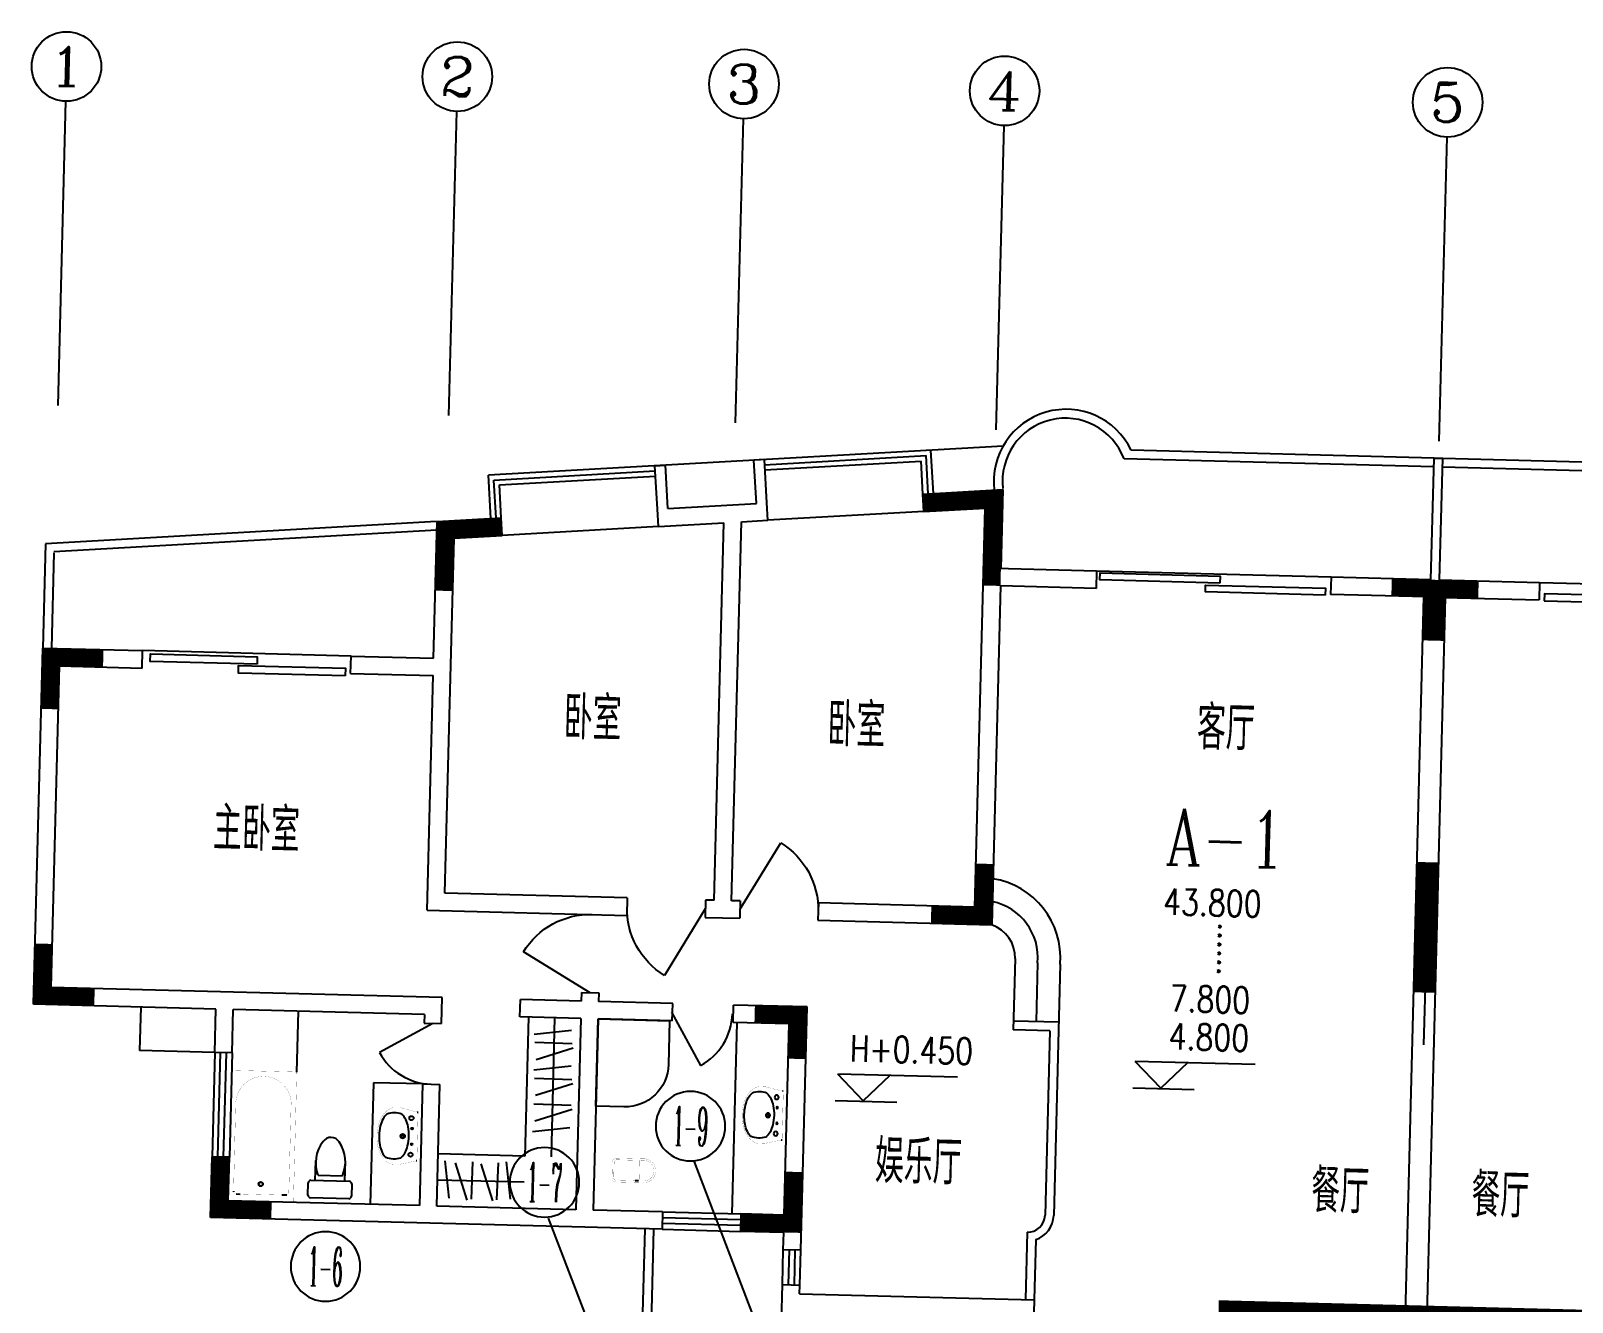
# Model space of a CAD drawing. Header units: millimetres. Extents: x -1802252 to 80507, y -1575242 to 571462.
# Drawn here: x 17852 to 35590, y 43531 to 58157 of the extents above; entities that cross this region are included whole.
import ezdxf
from ezdxf.enums import TextEntityAlignment as Align

# ---------------------------------------------------------------- set-up
doc = ezdxf.new("R2010")
doc.units = ezdxf.units.MM
for name, color, linetype in [('AXIS', 3, 'Continuous'), ('AXIS_TEXT', 7, 'Continuous'), ('COLUMN', 7, 'Continuous'), ('PUB_DIM', 3, 'Continuous'), ('PUB_TEXT', 7, 'Continuous'), ('PUB_WINDW', 7, 'Continuous'), ('TOILET', 7, 'Continuous'), ('WALL', 255, 'Continuous'), ('WINDOW', 2, 'Continuous')]:
    doc.layers.add(name, color=color, linetype=linetype)
doc.styles.add('_HZPMK', font='txt', dxfattribs={"width": 0.7, "bigfont": 'HZPMK'})
doc.styles.add('_ROMANC', font='ROMANC.shx', dxfattribs={"width": 0.75})
doc.styles.add('COMPLEX', font='COMPLEX')
doc.styles.add('DIM_FONT', font='SIMPLEX', dxfattribs={"width": 0.8})
doc.styles.add('SIMPLEX', font='SIMPLEX.SHX')
doc.styles.get("Standard").update_dxf_attribs({"font": 'arial.ttf'})

# ---------------------------------------------------------------- blocks, each defined once
blk = doc.blocks.new('_DBLK')
blk.add_line((-0.5, 0), (0, -0.866))
blk.add_arc((-0.5, 0), 1, 300, 0)
at = {"style": 'SIMPLEX', "flags": 9}
blk.add_attdef('A', text='', height=1, dxfattribs=at).set_placement((0, 1.5), align=Align.MIDDLE)
blk = doc.blocks.new('_WBLK')
for p, q in [((-0.5, 0.5), (0.5, 0.5)), ((0.5, 0.167), (-0.5, 0.167)), ((0.5, -0.167), (-0.5, -0.167)), ((-0.5, -0.5), (0.5, -0.5))]:
    blk.add_line(p, q)
at = {"style": 'SIMPLEX', "flags": 9}
blk.add_attdef('A', text='', height=1, dxfattribs=at).set_placement((0, 1.5), align=Align.MIDDLE)
blk = doc.blocks.new('M_E2')
blk.add_line((-306, -118), (-266, -118))
at = {"const_width": 1.5}
for points in [[(-366, 138, 0.97895), (-366, -138, 0.97895)], [(-366, 118, 0.97895), (-366, -118, 0.97895)], [(-306, 118, 0.414214), (-316, 108, 0.414214)], [(0, 88, 0.462192), (-59, 137, 0.462192)], [(-20, 88, 0.414214), (-50, 118, 0.414214)], [(-316, -108, 0.414214), (-306, -118, 0.414214)], [(-59, -137, 0.462192), (0, -88, 0.462192)], [(-50, -118, 0.414214), (-20, -88, 0.414214)]]:
    blk.add_lwpolyline(points, format="xyb", dxfattribs=at)
for points in [[(-366, 137), (-59, 137)], [(-316, 118), (-366, 118)], [(-340, 118), (-266, 118)], [(-316, 108), (-316, -108)], [(-50, 118), (-267, 118)], [(-20, -88), (-20, 88)], [(0, 88), (0, -88)], [(-381, -137), (-59, -137)], [(-316, -118), (-366, -118)], [(-340, -118), (-266, -118)], [(-266, -118), (-50, -118)]]:
    blk.add_lwpolyline(points, dxfattribs=at)
at = {"width": 0.8, "flags": 9}
for tag in ['XSIZE', 'YSIZE']:
    blk.add_attdef(tag, (0, 0), '', height=0.5, dxfattribs=at)
blk = doc.blocks.new('M_E11')
for p, q in [((-280, -10), (-280, 0)), ((280, 0), (280, -10)), ((-251, -189), (-251, -186)), ((-248, -183), (-250, -185))]:
    blk.add_line(p, q)
at = {"const_width": 1.5}
for points in [[(-280, 0), (280, 0)], [(-326, -200), (-280, -5)], [(326, -204), (280, -5)]]:
    blk.add_lwpolyline(points, dxfattribs=at)
for points in [[(253, -188, 0.098208), (193, -141, 0.066287), (110, -111, 0.052428), (0, -100, 0.052428), (-110, -111, 0.066287), (-193, -141, 0.093876), (-251, -186, 0.171377)], [(-250, -358, 0.091341), (-193, -401, 0.066287), (-110, -431, 0.052428), (0, -442, 0.052428), (110, -431, 0.066287), (193, -401, 0.091756), (250, -358, 0.171377)]]:
    blk.add_lwpolyline(points, format="xyb")
for points in [[(-326, -200, 0.008223), (-326, -204, 0.149285)], [(-326, -266, 0.149285), (-304, -337, 0.107079), (-231, -408, 0.075625), (-131, -450, 0.062436), (-1, -467, 0.062436), (130, -452, 0.075625), (230, -410, 0.107079), (304, -339, 0.149285), (326, -268, 0.005205), (326, -266, 0.086596)]]:
    blk.add_lwpolyline(points, format="xyb", dxfattribs=at)
at = {"const_width": 1.5, "flags": 128}
for points in [[(-326, -204), (-326, -268)], [(326, -204), (326, -268)]]:
    blk.add_lwpolyline(points, dxfattribs=at)
at = {"flags": 128}
for points in [[(-253, -188, 0.172546), (-250, -358, 0.726395)], [(253, -188, -0.172546), (250, -358, -0.726395)]]:
    blk.add_lwpolyline(points, format="xyb", dxfattribs=at)
for centre, radius in [((-210, -75), 24), ((-210, -75), 24), ((-210, -75), 24), ((-90, -65), 10), ((0, -170), 25), ((0, -170), 15), ((90, -65), 10), ((210, -75), 24)]:
    blk.add_circle(centre, radius)
blk.add_arc((-250, -186), 1, 131.3224, 180)
at = {"width": 0.8, "flags": 9}
for tag in ['XSIZE', 'YSIZE']:
    blk.add_attdef(tag, (0, 0), '', height=0.5, dxfattribs=at)
blk = doc.blocks.new('_AXISO')
blk.add_circle((0, 0), 0.5)
at = {"layer": 'AXIS_TEXT', "style": 'COMPLEX', "width": 1.041667}
blk.add_attdef('A', text='', height=0.56, dxfattribs=at).set_placement((-0.25, -0.28), (0.25, -0.28), align=Align.FIT)
blk = doc.blocks.new('M_E4')
for p, q in [((670, -80), (670, -137)), ((670, -86), (670, -97)), ((670, -663), (670, -614))]:
    blk.add_line(p, q)
at = {"const_width": 1.5}
for points in [[(-750, -750), (-750, 0)], [(-750, 0), (750, 0)], [(750, 0), (750, -750)], [(608, -56), (640, -56)], [(670, -90), (670, -656)], [(670, -663), (670, -655)], [(750, -750), (-750, -750)]]:
    blk.add_lwpolyline(points, dxfattribs=at)
for points in [[(-399, -56, 0.930688), (-388, -693, 0.930688)], [(670, -86, 0.414214), (640, -56, 0.414214)], [(670, -90, 0.041784), (670, -85, 0.412615)], [(640, -693, 0.414214), (670, -663, 0.414214)]]:
    blk.add_lwpolyline(points, format="xyb", dxfattribs=at)
at = {"const_width": 1.5, "flags": 128}
for points in [[(-399, -56), (608, -56)], [(-399, -694), (645, -692)]]:
    blk.add_lwpolyline(points, dxfattribs=at)
for radius in [25, 23]:
    blk.add_circle((550, -381), radius)
blk.add_arc((640, -663), 30, 270, 280.176)
at = {"width": 0.8, "flags": 9}
for tag in ['XSIZE', 'YSIZE']:
    blk.add_attdef(tag, (0, 0), '', height=0.5, dxfattribs=at)
blk = doc.blocks.new('M_E24TTP')
at = {"layer": 'TOILET', "color": 7}
for p, q in [((-170, 200), (-170, 430)), ((170, 200), (170, 430)), ((-220, 200), (220, 200)), ((-140, 260), (140, 260)), ((-250, 30), (-250, 170)), ((220, 0), (-220, 0)), ((250, 170), (250, 30))]:
    blk.add_line(p, q, dxfattribs=at)
for centre, radius, start, end in [((227, 413), 398, 143.3619, 202.5495), ((0, 590), 110, 33.4509, 146.5491), ((-227, 413), 398, 337.4505, 36.6381), ((-220, 170), 30, 90, 180), ((220, 170), 30, 0, 90), ((-220, 30), 30, 180, 270), ((220, 30), 30, 270, 0)]:
    blk.add_arc(centre, radius, start, end, dxfattribs=at)
at = {"style": 'DIM_FONT', "width": 0.8, "flags": 9}
for tag in ['XSIZE', 'YSIZE']:
    blk.add_attdef(tag, (0, 0), '', height=0.5, dxfattribs=at)
blk = doc.blocks.new('1T4F53深新月')
at = {"layer": 'AXIS'}
for p, q in [((1528.845, 14942.474), (3775.431, 18251.983)), ((-13096.287, 15322.385), (-10171.977, 17245.509)), ((3018.125, 13931.51), (5264.711, 17241.02)), ((-10294.02, 11061.246), (-7369.71, 12984.371)), ((-8645.628, 8554.695), (-5721.317, 10477.819)), ((-6832.396, 5797.487), (-3908.085, 7720.612)), ((-4359.807, 2037.66), (-1435.497, 3960.784))]:
    blk.add_line(p, q, dxfattribs=at)
at = {"layer": 'COLUMN'}
for points, const_width in [([(1167.89, 22788.004), (1470.095, 22328.469), (-576.922, 20982.282), (-2939.618, 24575.007), (-892.601, 25921.194), (-590.395, 25461.659)], 250), ([(-6123.58, 19907.87), (-4870.304, 20732.066)], 250), ([(-8480.728, 17759.299), (-9030.192, 18594.817)], 200), ([(-8755.46, 18177.058), (-8254.15, 18506.737)], 250), ([(1796.74, 15781.004), (1467.062, 16282.315), (965.751, 15952.636)], 200), ([(-3195.986, 15729.151), (-2694.675, 16058.83), (-2364.997, 15557.52)], 200), ([(-263.448, 14545.842), (-538.18, 14963.601), (-120.421, 15238.333)], 200), ([(-6203.84, 12780.905), (-6705.158, 13421.402), (-5869.641, 13970.866)], 200), ([(4592.215, 10438.222), (5093.525, 10767.9), (4763.847, 11269.211)], 200), ([(-3207.914, 8953.24), (-2808.912, 8443.465), (-2222.06, 8829.399)], 200), ([(3740.848, 7364.922), (4242.158, 7694.6), (3912.48, 8195.91)], 200), ([(653.962, 6053), (983.641, 5551.69), (1484.951, 5881.368)], 200)]:
    blk.add_lwpolyline(points, dxfattribs=dict(at, const_width=const_width))
at = {"layer": 'PUB_DIM'}
for p, q in [((-3077.499, 19604.736), (-2319.239, 18451.722)), ((-2052.866, 18601.159), (-2441.567, 19192.22)), ((-2648.917, 18953.032), (-2233.423, 18867.217)), ((-2233.423, 18867.217), (-2319.239, 18451.722)), ((-1004.206, 16876.127), (-245.946, 15723.114)), ((20.428, 15872.551), (-368.273, 16463.611)), ((-575.624, 16224.424), (-160.13, 16138.608)), ((-160.13, 16138.608), (-245.946, 15723.114))]:
    blk.add_line(p, q, dxfattribs=at)
at = {"layer": 'WALL'}
for p, q in [((-1847.841, 22869.347), (-8740.591, 18336.444)), ((-1710.475, 22660.468), (-8603.225, 18127.565)), ((-9498.369, 19124.732), (-9331.265, 19234.625)), ((-8726.855, 18315.556), (-9331.265, 19234.625)), ((596.708, 19061.158), (847.364, 19225.998)), ((-8866.485, 18163.887), (-9498.369, 19124.732)), ((2080.262, 16805.262), (596.708, 19061.158)), ((-8866.485, 18163.887), (-10036.209, 17394.638)), ((-8616.962, 18148.453), (-8012.551, 17229.384)), ((-8811.538, 18080.336), (-9981.263, 17311.086)), ((-8811.538, 18080.336), (-8179.655, 17119.491)), ((-9981.263, 17311.086), (-10036.209, 17394.638)), ((-8179.655, 17119.491), (-8012.551, 17229.384)), ((2080.262, 16805.262), (1996.977, 16750.491)), ((2106.87, 16583.388), (1996.977, 16750.491)), ((2464.204, 16818.382), (2106.87, 16583.388)), ((1662.77, 16530.706), (-676.678, 14992.206)), ((1662.77, 16530.706), (1772.663, 16363.602)), ((1772.663, 16363.602), (1605.56, 16253.709)), ((-5924.587, 14054.418), (-2666.07, 16197.328)), ((-1567.142, 14526.294), (-2666.07, 16197.328)), ((1438.456, 16143.816), (-399.682, 14934.995)), ((1438.456, 16143.816), (1713.188, 15726.058)), ((1605.56, 16253.709), (1880.292, 15835.951)), ((-2723.281, 15920.332), (-6559.477, 13397.521)), ((-2723.281, 15920.332), (-1734.245, 14416.401)), ((1713.188, 15726.058), (1880.292, 15835.951)), ((2207.706, 14974.092), (2374.81, 15083.985)), ((2374.81, 15083.985), (5232.023, 10739.295)), ((-6696.101, 14863.594), (-6528.998, 14973.487)), ((-6528.998, 14973.487), (-5924.587, 14054.418)), ((-676.678, 14992.206), (-212.017, 14285.641)), ((-399.682, 14934.995), (-44.914, 14395.533)), ((2207.706, 14974.092), (2647.277, 14305.678)), ((-6696.101, 14863.594), (-5981.798, 13777.422)), ((-1734.245, 14416.401), (-1567.142, 14526.294)), ((-44.914, 14395.533), (-212.017, 14285.641)), ((809.139, 13096.857), (2647.277, 14305.678)), ((919.032, 12929.754), (2757.17, 14138.575)), ((2757.17, 14138.575), (3636.313, 12801.747)), ((-6850.84, 13445.284), (-6091.691, 13944.525)), ((-6795.893, 13361.732), (-6036.745, 13860.973)), ((-1239.727, 13664.435), (-1072.624, 13774.328)), ((-1239.727, 13664.435), (-1184.781, 13580.883)), ((-852.838, 13440.121), (-1072.624, 13774.328)), ((339.711, 13810.671), (172.608, 13700.779)), ((172.608, 13700.779), (642.036, 12986.964)), ((339.711, 13810.671), (809.139, 13096.857)), ((-1184.781, 13580.883), (-4827.812, 11185.104)), ((-6282.586, 12719.27), (-6850.84, 13445.284)), ((-6125.093, 12842.541), (-6559.477, 13397.521)), ((-1074.888, 13413.78), (-4704.122, 11027.075)), ((-1074.888, 13413.78), (-1019.942, 13330.228)), ((-1019.942, 13330.228), (-852.838, 13440.121)), ((558.484, 12932.018), (642.036, 12986.964)), ((-6125.093, 12842.541), (-6282.586, 12719.27)), ((668.377, 12764.915), (558.484, 12932.018)), ((668.377, 12764.915), (751.929, 12819.861)), ((751.929, 12819.861), (1136.554, 12234.999)), ((919.032, 12929.754), (1303.657, 12344.892)), ((3636.313, 12801.747), (2466.589, 12032.497)), ((-525.424, 12578.263), (-358.321, 12688.155)), ((905.447, 10766.466), (-358.321, 12688.155)), ((2576.482, 11865.394), (3746.206, 12634.644)), ((3746.206, 12634.644), (4955.027, 10796.506)), ((-525.424, 12578.263), (628.451, 10823.676)), ((1303.657, 12344.892), (1136.554, 12234.999)), ((2576.482, 11865.394), (2466.589, 12032.497)), ((1881.727, 11647.873), (1631.071, 11483.033)), ((1991.619, 11480.769), (1881.727, 11647.873)), ((-5015.655, 11425.097), (-5173.149, 11301.826)), ((-4827.812, 11185.104), (-5015.655, 11425.097)), ((1631.071, 11483.033), (4103.66, 7723.205)), ((1908.068, 11425.823), (1991.619, 11480.769)), ((1908.068, 11425.823), (3116.889, 9587.685)), ((-5173.149, 11301.826), (-5566.883, 10993.649)), ((-5099.186, 11207.329), (-5492.921, 10899.152)), ((-4470.061, 10403.545), (-5099.186, 11207.329)), ((-4238.605, 10432.319), (-4704.122, 11027.075)), ((-5566.883, 10993.649), (-5492.921, 10899.152)), ((628.451, 10823.676), (-2786.921, 8577.614)), ((905.447, 10766.466), (-1350.45, 9282.912)), ((4955.027, 10796.506), (4537.268, 10521.774)), ((5232.023, 10739.295), (4647.161, 10354.67)), ((4537.268, 10521.774), (4647.161, 10354.67)), ((-4470.061, 10403.545), (-4863.796, 10095.367)), ((-4396.099, 10309.048), (-4789.833, 10000.871)), ((-4238.605, 10432.319), (-4396.099, 10309.048)), ((-4789.833, 10000.871), (-4863.796, 10095.367)), ((3534.647, 9862.417), (3116.889, 9587.685)), ((3534.647, 9862.417), (3644.54, 9695.313)), ((3644.54, 9695.313), (3226.782, 9420.581)), ((3226.782, 9420.581), (4380.656, 7665.995)), ((-828.459, 8489.171), (-1350.45, 9282.912)), ((-1517.553, 9173.02), (-2830.903, 8309.317)), ((-995.562, 8379.278), (-1517.553, 9173.02)), ((-3129.167, 9014.875), (-3286.661, 8891.604)), ((-2830.903, 8309.317), (-3286.661, 8891.604)), ((-2786.921, 8577.614), (-3129.167, 9014.875)), ((-828.459, 8489.171), (-995.562, 8379.278)), ((4380.656, 7665.995), (955.035, 5413.192)), ((4103.66, 7723.205), (1012.246, 5690.188)), ((490.255, 6483.93), (323.152, 6374.037)), ((1012.246, 5690.188), (490.255, 6483.93)), ((955.035, 5413.192), (323.152, 6374.037))]:
    blk.add_line(p, q, dxfattribs=at)
at = {"layer": 'WINDOW'}
for p, q in [((-9498.369, 19124.732), (-10981.922, 21380.629)), ((-4372.188, 21070.139), (-5150.031, 20558.604)), ((-9952.657, 17449.584), (-11912.438, 20429.634)), ((-10036.209, 17394.638), (-11951.101, 20306.429)), ((18.043, 18680.608), (596.976, 19061.334)), ((3.773, 18551.538), (651.922, 18977.783)), ((-2744.375, 17103.323), (-328.17, 18692.3)), ((-2048.074, 17441.547), (-273.224, 18608.748)), ((-2186.572, 17470.153), (-1900.851, 17035.684)), ((-2048.074, 17441.547), (-1817.299, 17090.63)), ((-9981.263, 17311.086), (-8066.371, 14399.294)), ((-9897.711, 17366.032), (-7937.93, 14385.983)), ((-2608.015, 16881.813), (-2043.712, 17252.918)), ((-8179.655, 17119.491), (-6696.101, 14863.594)), ((-2501.107, 16640.935), (-1817.299, 17090.63)), ((2429.756, 15000.433), (4564.087, 16404.041)), ((2484.702, 14916.882), (4653.642, 16343.249)), ((1768.135, 15642.506), (-70.003, 14433.685)), ((1083.871, 12679.099), (2420.699, 13558.241)), ((2020.642, 13545.278), (2304.823, 13218.71)), ((1248.711, 12428.443), (2585.538, 13307.586)), ((1803.453, 13409.629), (2034.996, 13048.444)), ((1836.129, 13445.48), (2190.252, 13170.893)), ((2585.538, 13307.586), (3135.003, 12472.069)), ((3087.058, 13454.265), (2760.49, 13170.085)), ((3182.8, 13330.518), (2821.616, 13098.975)), ((2836.194, 13472.425), (3385.658, 12636.908)), ((-7263.152, 13160.841), (-3606.433, 8488.931)), ((1432.679, 13152.63), (1716.859, 12826.062)), ((1556.426, 13248.372), (1787.969, 12887.188)), ((1589.102, 13284.223), (1943.225, 13009.636)), ((3218.651, 13297.842), (2944.064, 12943.719)), ((1215.49, 13016.98), (1447.032, 12655.796)), ((1248.166, 13052.831), (1602.288, 12778.244)), ((3344.057, 13083.491), (2982.873, 12851.948)), ((3379.908, 13050.815), (3105.321, 12696.692)), ((-6356.549, 12813.766), (-6750.283, 12505.589)), ((-6125.093, 12842.541), (-5015.655, 11425.097)), ((1091.743, 12921.237), (1375.923, 12594.669)), ((3479.706, 12866.302), (3153.138, 12582.122)), ((-6319.568, 12766.518), (-6666.054, 12495.322)), ((-6282.586, 12719.27), (-6581.825, 12485.055)), ((-5519.635, 11030.63), (-6666.054, 12495.322)), ((-5472.387, 11067.611), (-6581.825, 12485.055)), ((2887.556, 11392.373), (4057.28, 12161.622)), ((2576.482, 11865.394), (2887.556, 11392.373)), ((3289.653, 10598.947), (2704.791, 10214.323)), ((-4238.605, 10432.319), (-3129.167, 9014.875)), ((-3596.166, 8573.16), (-4742.585, 10037.852)), ((-3585.899, 8657.39), (-4695.337, 10074.834)), ((3644.54, 9695.313), (4119.878, 8972.513)), ((-3286.661, 8891.604), (-3585.899, 8657.39)), ((3702.119, 8697.781), (4119.878, 8972.513)), ((-3212.698, 8797.108), (-3606.433, 8488.931)), ((-3249.68, 8844.356), (-3596.166, 8573.16)), ((-2747.067, 8364.45), (-25.879, 4887.796)), ((-995.562, 8379.278), (323.152, 6374.037)), ((-2825.814, 8302.815), (-47.87, 4753.648)), ((-47.87, 4753.648), (955.035, 5413.192)), ((-18.98, 4892.333), (900.089, 5496.744))]:
    blk.add_line(p, q, dxfattribs=at)
for points in [[(-9357.436, 19289.919), (-10115.649, 20442.861), (-10182.119, 20399.149), (-9423.905, 19246.207)], [(-7972.15, 17183.448), (-7213.937, 16030.506), (-7280.406, 15986.793), (-8038.619, 17139.736)], [(-7393.684, 16107.898), (-6635.47, 14954.956), (-6701.94, 14911.243), (-7460.153, 16064.185)], [(-768.97, 8454.401), (-93.553, 7427.36), (-166.862, 7379.149), (-842.279, 8406.191)], [(-299.724, 7545.221), (375.693, 6518.18), (302.384, 6469.97), (-373.033, 7497.011)]]:
    blk.add_lwpolyline(points, close=True, dxfattribs=at)
blk.add_lwpolyline([(809.139, 13096.857), (356.346, 13785.377), (776.159, 14061.46, -0.414213562), (1468.65, 13918.433), (1646.711, 13647.673)], format="xyb", close=True, dxfattribs=at)
for centre, radius, start, end in [((-163.331, 18441.645), 300, 52.8014792, 123.3302586), ((-163.331, 18441.645), 200, 33.3302586, 123.3302586), ((-2282.093, 16307.901), 920, 120.1642481, 205.9237362), ((-2282.093, 16307.901), 660, 119.5921142, 202.978519), ((-2281.321, 16306.728), 400, 123.3302586, 195.8726555), ((-7340.491, 13990.379), 833.135, 150.6057981, 311.4644039), ((-7341.649, 13977.886), 722.561, 145.6121431, 311.8001532)]:
    blk.add_arc(centre, radius, start, end, dxfattribs=at)
at = {"layer": 'AXIS'}
ref = blk.add_blockref('_AXISO', (-13430.494, 15102.599), dxfattribs=dict(at, xscale=800, yscale=800, zscale=800, rotation=123.330258609543))
ref.add_attrib('A', '5', dxfattribs={"layer": '0', "color": 7, "height": 448, "rotation": 123.3302586, "style": 'COMPLEX', "width": 1.339286}).set_placement((-13133.445, 15058.576), (-13353.231, 15392.782), align=Align.FIT)
ref = blk.add_blockref('_AXISO', (1215.126, 14674.397), dxfattribs=dict(at, xscale=-800, yscale=800, zscale=800, rotation=123.330258609543))
ref.add_attrib('A', '1-9', dxfattribs={"layer": '0', "color": 7, "height": 448, "rotation": 123.3302586, "style": 'COMPLEX', "width": 0.340909}).set_placement((1512.175, 14630.374), (1292.389, 14964.581), align=Align.FIT)
ref = blk.add_blockref('_AXISO', (2703.578, 13663.995), dxfattribs=dict(at, xscale=-800, yscale=800, zscale=800, rotation=123.330258609543))
ref.add_attrib('A', '1-7', dxfattribs={"layer": '0', "color": 7, "height": 448, "rotation": 123.3302586, "style": 'COMPLEX', "width": 0.340909}).set_placement((3000.626, 13619.972), (2780.841, 13954.179), align=Align.FIT)
ref = blk.add_blockref('_AXISO', (4937.496, 12147.55), dxfattribs=dict(at, xscale=-800, yscale=800, zscale=800, rotation=123.330258609543))
ref.add_attrib('A', '1-6', dxfattribs={"layer": '0', "color": 7, "height": 448, "rotation": 123.3302586, "style": 'COMPLEX', "width": 0.340909}).set_placement((5234.545, 12103.526), (5014.76, 12437.733), align=Align.FIT)
ref = blk.add_blockref('_AXISO', (-10628.227, 10841.461), dxfattribs=dict(at, xscale=800, yscale=800, zscale=800, rotation=123.330258609543))
ref.add_attrib('A', '4', dxfattribs={"layer": '0', "color": 7, "height": 448, "rotation": 123.3302586, "style": 'COMPLEX', "width": 1.171875}).set_placement((-10331.178, 10797.437), (-10550.964, 11131.644), align=Align.FIT)
ref = blk.add_blockref('_AXISO', (-8979.835, 8334.909), dxfattribs=dict(at, xscale=800, yscale=800, zscale=800, rotation=123.330258609543))
ref.add_attrib('A', '3', dxfattribs={"layer": '0', "color": 7, "height": 448, "rotation": 123.3302586, "style": 'COMPLEX', "width": 1.339286}).set_placement((-8682.786, 8290.885), (-8902.572, 8625.092), align=Align.FIT)
ref = blk.add_blockref('_AXISO', (-7166.603, 5577.702), dxfattribs=dict(at, xscale=800, yscale=800, zscale=800, rotation=123.330258609543))
ref.add_attrib('A', '2', dxfattribs={"layer": '0', "color": 7, "height": 448, "rotation": 123.3302586, "style": 'COMPLEX', "width": 1.339286}).set_placement((-6869.554, 5533.678), (-7089.34, 5867.885), align=Align.FIT)
ref = blk.add_blockref('_AXISO', (-4694.014, 1817.874), dxfattribs=dict(at, xscale=800, yscale=800, zscale=800, rotation=123.330258609543))
ref.add_attrib('A', '1', dxfattribs={"layer": '0', "color": 7, "height": 448, "rotation": 123.3302586, "style": 'COMPLEX', "width": 2.083333}).set_placement((-4396.966, 1773.85), (-4616.751, 2108.057), align=Align.FIT)
at = {"layer": 'WINDOW'}
for name, p, xscale, yscale, zscale, rotation in [('_WBLK', (1884.82, 16557.047), -400, 199.9999999998835, 400, 33.33025860954303), ('_WBLK', (2043.999, 15405.021), -900, 200, 900, 303.3302586095431), ('_DBLK', (70.009, 14038.786), 700, 700, 700, 123.330258609543), ('_DBLK', (-1403.435, 14095.364), -900, 900, 900, 303.3302586095431), ('_DBLK', (-689.131, 13009.192), -900, 900, 900, 123.330258609543), ('_DBLK', (237.448, 12601.207), -900, 900, 900, 33.33025860954303), ('_DBLK', (2229.104, 11756.633), 700, 700, 700, 33.33025860954303), ('_WBLK', (4090.904, 10108.543), -1200, 200.0000000001164, 1200, 213.330258609543)]:
    blk.add_blockref(name, p, dxfattribs=dict(at, xscale=xscale, yscale=yscale, zscale=zscale, rotation=rotation))
at = {"layer": 'WINDOW', "xscale": -1}
for name, p, rotation in [('M_E11', (509.168, 15475.923), 33.33025860954303), ('M_E2', (2142.49, 14222.089), 123.330258609543)]:
    blk.add_blockref(name, p, dxfattribs=dict(at, rotation=rotation))
at = {"layer": 'WINDOW'}
for name, p, rotation in [('M_E11', (3106.184, 12163.16), 33.33025860954303), ('M_E24TTP', (4265.783, 11737.345), 123.330258609543), ('M_E4', (3916.291, 11011.046), 33.33025860954303)]:
    blk.add_blockref(name, p, dxfattribs=dict(at, rotation=rotation))
at = {"layer": 'PUB_DIM', "style": 'DIM_FONT', "width": 0.8}
for s, rotation, p in [('4.800', 123.3302586, (-3031.444, 18988.717)), ('7.800', 123.3302586, (-3396.565, 18748.602)), ('43.800', 123.3302586, (-4323.989, 18138.696)), ('......', 213.3302586, (-3857.929, 18391.178)), ('H+0.450', 123.3302586, (-958.151, 16260.109))]:
    blk.add_text(s, height=300, rotation=rotation, dxfattribs=at).set_placement(p, align=Align.MIDDLE)
at = {"layer": 'PUB_TEXT'}
for s, height, rotation, style, width, p in [('餐厅', 500, 123.3302586, '_HZPMK', 0.7, (-3061.101, 22640.484)), ('餐厅', 500, 123.3302586, '_HZPMK', 0.7, (-2047.424, 21099.083)), ('A-1', 647.5921, 123.2358618, '_ROMANC', 0.75, (-4373.685, 17438.218)), ('客厅', 500, 123.3302586, '_HZPMK', 0.7, (-5671.902, 16978.64)), ('娱乐厅', 500, 123.3302586, '_HZPMK', 0.7, (538.164, 16783.418)), ('卧室', 500, 123.3302586, '_HZPMK', 0.7, (-3272.946, 13466.342)), ('卧室', 500, 123.3302586, '_HZPMK', 0.7, (-1604.773, 10929.712)), ('主卧室', 500, 123.3302586, '_HZPMK', 0.7, (1744.245, 8343.379))]:
    blk.add_text(s, height=height, rotation=rotation, dxfattribs=dict(at, style=style, width=width)).set_placement(p)

msp = doc.modelspace()

# ---------------------------------------------------------------- block references
at = {"layer": 'PUB_WINDW', "rotation": 235.1845880182966}
msp.add_blockref('1T4F53深新月', (14090, 54931), dxfattribs=at)

doc.saveas('drawing.dxf')
